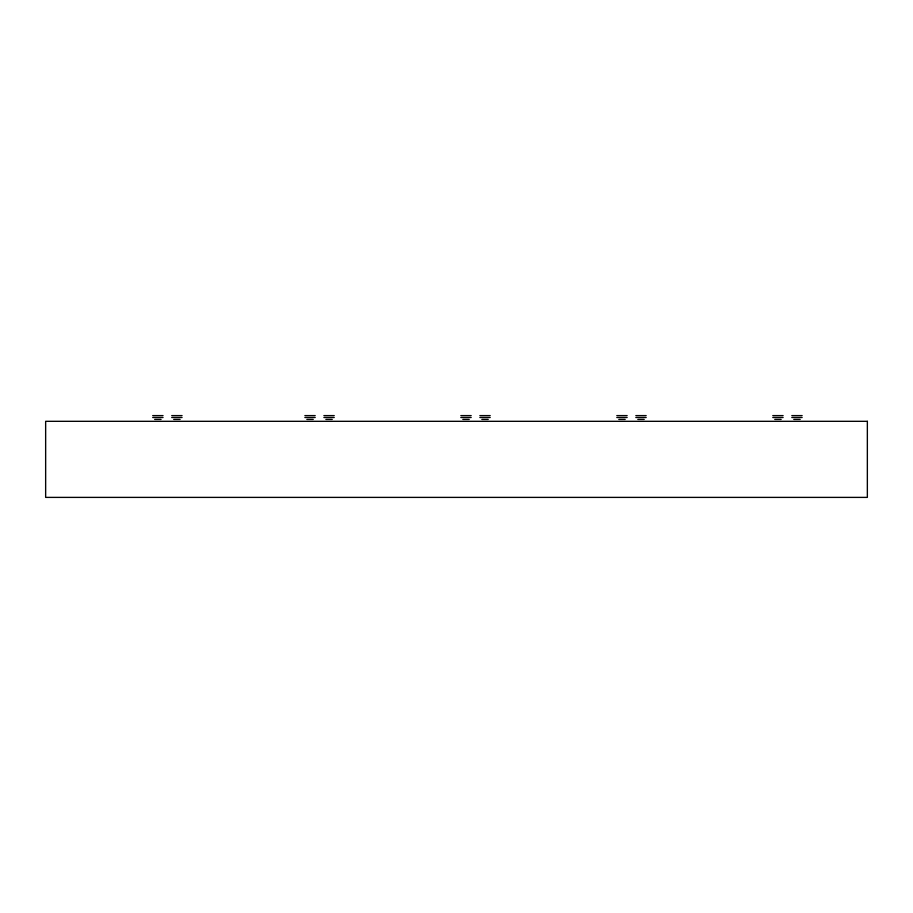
<?xml version="1.0" encoding="UTF-8"?>
<svg xmlns="http://www.w3.org/2000/svg" width="913" height="913" viewBox="0 0 913 913"><rect width="100%" height="100%" fill="white"/><g stroke="black" fill="none" stroke-linecap="round" stroke-linejoin="round"><path stroke-width="1.37" d="M152.699 415.609L163.05 415.609M171.712 415.609L182.075 415.609M304.862 415.609L315.213 415.609M323.887 415.609L334.238 415.609M460.837 415.609L471.188 415.609M479.85 415.609L490.213 415.609M616.8 415.609L627.163 415.609M635.825 415.609L646.176 415.609M772.775 415.609L783.126 415.609M791.799 415.609L802.15 415.609M152.699 417.503L163.05 417.503M171.712 417.503L182.075 417.503M304.862 417.503L315.213 417.503M323.887 417.503L334.238 417.503M460.837 417.503L471.188 417.503M479.85 417.503L490.213 417.503M616.8 417.503L627.163 417.503M635.825 417.503L646.176 417.503M772.775 417.503L783.126 417.503M791.799 417.503L802.15 417.503M154.674 419.409L161.065 419.409M173.698 419.409L180.089 419.409M306.848 419.409L313.239 419.409M325.861 419.409L332.252 419.409M462.811 419.409L469.202 419.409M481.836 419.409L488.227 419.409M618.786 419.409L625.177 419.409M637.81 419.409L644.201 419.409M774.76 419.409L781.151 419.409M793.774 419.409L800.165 419.409M867.35 421.315L45.65 421.315L45.65 497.391L867.35 497.391L867.35 421.315"/></g></svg>
